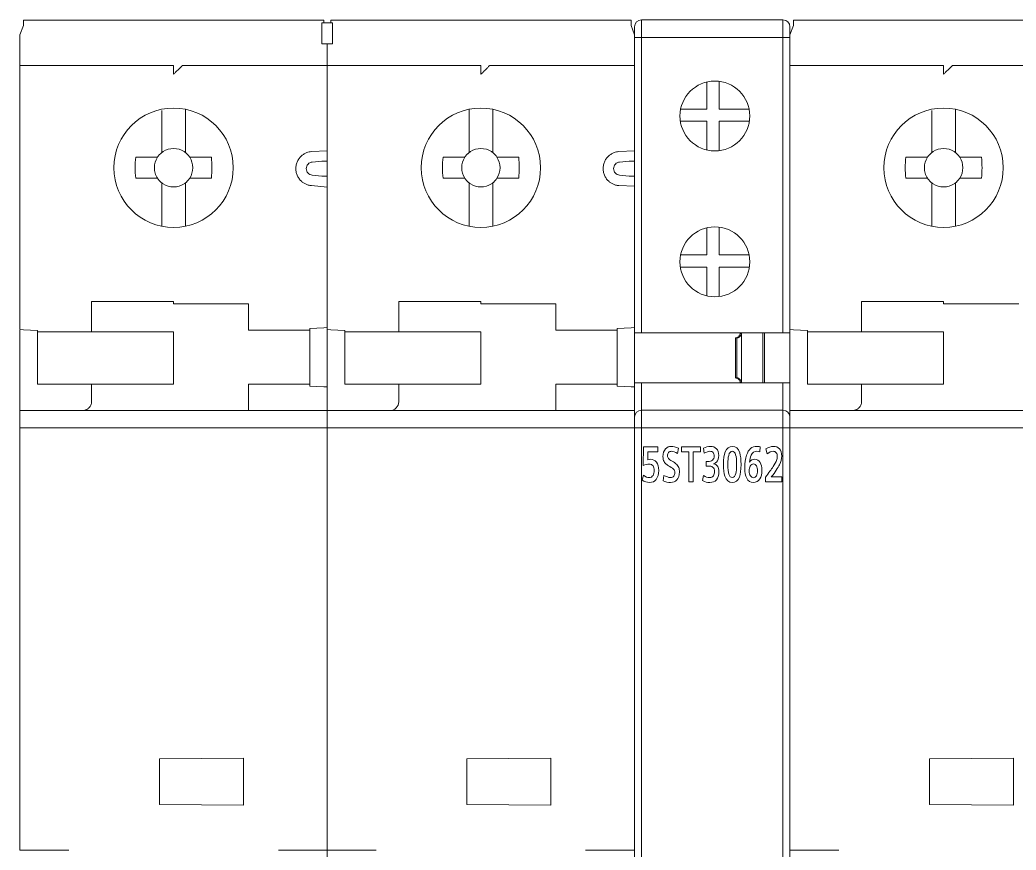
# Model space of a CAD drawing. Header units: millimetres. Extents: x 4137 to 6698, y 1400 to 3585.
# Drawn here: x 4723.8 to 4780.9, y 2593.2 to 2640.7 of the extents above; entities that cross this region are included whole.
import ezdxf

# ---------------------------------------------------------------- set-up
doc = ezdxf.new("R2010")
doc.units = ezdxf.units.MM
doc.layers.add('000-PI-Oprema', color=30, linetype='Continuous', lineweight=5)

msp = doc.modelspace()

# ---------------------------------------------------------------- linework, layer by layer
at = {"layer": '000-PI-Oprema', "color": 0, "lineweight": 0}
for p, q in [((4724.009, 2640.378), (4723.809, 2639.828)), ((4724.009, 2640.678), (4728.809, 2640.678)), ((4728.809, 2640.678), (4736.429, 2640.678)), ((4736.429, 2640.678), (4741.209, 2640.678)), ((4741.109, 2640.528), (4741.209, 2640.528)), ((4741.209, 2640.528), (4741.609, 2640.528)), ((4741.609, 2640.678), (4746.409, 2640.678)), ((4741.609, 2640.528), (4741.709, 2640.528)), ((4746.409, 2640.678), (4754.029, 2640.678)), ((4754.029, 2640.678), (4758.809, 2640.678)), ((4759.009, 2639.828), (4758.809, 2640.378)), ((4768.109, 2640.378), (4767.909, 2639.828)), ((4768.109, 2640.678), (4772.909, 2640.678)), ((4772.909, 2640.678), (4780.529, 2640.678)), ((4780.529, 2640.678), (4785.309, 2640.678)), ((4723.809, 2639.828), (4723.809, 2637.228)), ((4759.009, 2639.828), (4759.009, 2637.228)), ((4767.909, 2639.828), (4767.909, 2637.228)), ((4741.109, 2639.328), (4741.109, 2639.628)), ((4741.709, 2639.328), (4741.109, 2639.328)), ((4741.409, 2639.328), (4741.409, 2633.508)), ((4741.709, 2639.328), (4741.709, 2639.628)), ((4732.609, 2638.078), (4723.809, 2638.078)), ((4733.109, 2638.078), (4741.209, 2638.078)), ((4741.209, 2638.078), (4750.209, 2638.078)), ((4750.709, 2638.078), (4759.009, 2638.078)), ((4776.709, 2638.078), (4767.909, 2638.078)), ((4777.209, 2638.078), (4785.309, 2638.078)), ((4723.809, 2637.228), (4723.809, 2622.957)), ((4759.009, 2637.228), (4759.009, 2633.508)), ((4767.909, 2637.228), (4767.909, 2622.957)), ((4731.934, 2635.504), (4731.934, 2633.384)), ((4733.284, 2635.504), (4733.284, 2635.579)), ((4733.284, 2633.384), (4733.284, 2635.504)), ((4749.534, 2635.579), (4749.534, 2635.504)), ((4749.534, 2635.504), (4749.534, 2633.384)), ((4750.884, 2635.504), (4750.884, 2635.579)), ((4750.884, 2633.384), (4750.884, 2635.504)), ((4776.034, 2635.504), (4776.034, 2633.384)), ((4777.384, 2635.504), (4777.384, 2635.579)), ((4777.384, 2633.384), (4777.384, 2635.504)), ((4741.409, 2630.848), (4741.409, 2633.508)), ((4723.809, 2632.878), (4723.804, 2632.864)), ((4731.934, 2633.097), (4731.934, 2633.384)), ((4733.284, 2633.097), (4733.284, 2633.384)), ((4741.409, 2633.191), (4740.503, 2633.153)), ((4749.534, 2633.097), (4749.534, 2633.384)), ((4750.884, 2633.097), (4750.884, 2633.384)), ((4759.009, 2633.191), (4758.103, 2633.153)), ((4767.909, 2632.878), (4767.904, 2632.864)), ((4776.034, 2633.097), (4776.034, 2633.384)), ((4777.384, 2633.097), (4777.384, 2633.384)), ((4730.446, 2632.828), (4731.303, 2632.828)), ((4733.915, 2632.828), (4734.773, 2632.828)), ((4741.109, 2632.604), (4740.555, 2632.555)), ((4748.046, 2632.828), (4748.903, 2632.828)), ((4751.515, 2632.828), (4752.373, 2632.828)), ((4758.709, 2632.604), (4758.155, 2632.555)), ((4759.009, 2632.604), (4759.009, 2631.752)), ((4774.546, 2632.828), (4775.403, 2632.828)), ((4778.015, 2632.828), (4778.873, 2632.828)), ((4741.109, 2631.752), (4740.555, 2631.801)), ((4758.709, 2631.752), (4758.155, 2631.801)), ((4730.446, 2631.628), (4731.303, 2631.628)), ((4731.934, 2631.072), (4731.934, 2631.36)), ((4733.284, 2631.072), (4733.284, 2631.36)), ((4734.773, 2631.628), (4733.915, 2631.628)), ((4740.503, 2631.203), (4741.409, 2631.124)), ((4748.046, 2631.628), (4748.903, 2631.628)), ((4749.534, 2631.072), (4749.534, 2631.36)), ((4750.884, 2631.072), (4750.884, 2631.36)), ((4752.373, 2631.628), (4751.515, 2631.628)), ((4758.103, 2631.203), (4759.009, 2631.165)), ((4774.546, 2631.628), (4775.403, 2631.628)), ((4776.034, 2631.072), (4776.034, 2631.36)), ((4777.384, 2631.072), (4777.384, 2631.36)), ((4778.873, 2631.628), (4778.015, 2631.628)), ((4731.934, 2631.072), (4731.934, 2628.952)), ((4733.284, 2628.952), (4733.284, 2631.072)), ((4741.409, 2630.848), (4741.409, 2623.081)), ((4749.534, 2631.072), (4749.534, 2628.952)), ((4750.884, 2628.952), (4750.884, 2631.072)), ((4759.009, 2630.848), (4759.009, 2623.081)), ((4776.034, 2631.072), (4776.034, 2628.952)), ((4777.384, 2628.952), (4777.384, 2631.072)), ((4731.934, 2628.952), (4731.934, 2628.877)), ((4733.284, 2628.877), (4733.284, 2628.952)), ((4749.534, 2628.952), (4749.534, 2628.877)), ((4750.884, 2628.877), (4750.884, 2628.952)), ((4776.034, 2628.952), (4776.034, 2628.877)), ((4777.384, 2628.877), (4777.384, 2628.952)), ((4723.809, 2626.928), (4723.804, 2626.933)), ((4759.014, 2626.728), (4759.009, 2626.728)), ((4767.909, 2626.928), (4767.904, 2626.933)), ((4727.909, 2624.578), (4732.609, 2624.578)), ((4727.909, 2622.828), (4727.909, 2624.578)), ((4732.609, 2624.578), (4732.609, 2624.428)), ((4732.609, 2624.428), (4736.909, 2624.428)), ((4736.909, 2624.428), (4736.909, 2622.928)), ((4750.209, 2624.578), (4745.509, 2624.578)), ((4745.509, 2622.828), (4745.509, 2624.578)), ((4750.209, 2624.428), (4750.209, 2624.578)), ((4754.509, 2624.428), (4750.209, 2624.428)), ((4754.509, 2622.928), (4754.509, 2624.428)), ((4772.009, 2624.578), (4776.709, 2624.578)), ((4772.009, 2622.828), (4772.009, 2624.578)), ((4776.709, 2624.578), (4776.709, 2624.428)), ((4776.709, 2624.428), (4781.009, 2624.428)), ((4724.009, 2622.946), (4723.809, 2622.957)), ((4723.809, 2618.752), (4723.809, 2622.928)), ((4724.009, 2622.946), (4724.809, 2622.904)), ((4724.809, 2622.904), (4724.809, 2622.828)), ((4724.809, 2622.828), (4727.909, 2622.828)), ((4724.809, 2622.828), (4724.809, 2619.828)), ((4727.909, 2622.828), (4728.309, 2622.828)), ((4728.309, 2622.828), (4732.609, 2622.828)), ((4732.609, 2622.828), (4732.609, 2619.828)), ((4737.309, 2622.928), (4736.909, 2622.928)), ((4737.309, 2622.928), (4740.409, 2622.928)), ((4740.409, 2623.028), (4741.209, 2623.07)), ((4740.409, 2622.928), (4740.409, 2623.028)), ((4740.409, 2619.828), (4740.409, 2622.928)), ((4741.209, 2623.07), (4741.409, 2623.081)), ((4741.409, 2623.081), (4741.409, 2622.957)), ((4741.409, 2622.957), (4741.609, 2622.946)), ((4741.409, 2622.928), (4741.409, 2622.957)), ((4741.409, 2622.928), (4741.409, 2619.676)), ((4741.609, 2622.946), (4742.409, 2622.904)), ((4742.409, 2622.904), (4742.409, 2622.828)), ((4742.409, 2622.828), (4745.509, 2622.828)), ((4742.409, 2622.828), (4742.409, 2619.828)), ((4745.509, 2622.828), (4745.909, 2622.828)), ((4745.909, 2622.828), (4750.209, 2622.828)), ((4750.209, 2622.828), (4750.209, 2619.828)), ((4754.909, 2622.928), (4754.509, 2622.928)), ((4758.009, 2622.928), (4754.909, 2622.928)), ((4758.809, 2623.07), (4758.009, 2623.028)), ((4758.009, 2622.928), (4758.009, 2623.028)), ((4758.009, 2619.828), (4758.009, 2622.928)), ((4759.009, 2623.081), (4758.809, 2623.07)), ((4759.009, 2623.081), (4759.009, 2619.676)), ((4768.109, 2622.946), (4767.909, 2622.957)), ((4767.909, 2618.752), (4767.909, 2622.928)), ((4768.109, 2622.946), (4768.909, 2622.904)), ((4768.909, 2622.904), (4768.909, 2622.828)), ((4768.909, 2622.828), (4772.009, 2622.828)), ((4768.909, 2622.828), (4768.909, 2619.828)), ((4772.009, 2622.828), (4772.409, 2622.828)), ((4772.409, 2622.828), (4776.709, 2622.828)), ((4776.709, 2622.828), (4776.709, 2619.828)), ((4759.009, 2622.128), (4759.014, 2622.128)), ((4723.804, 2621.923), (4723.809, 2621.928)), ((4767.904, 2621.923), (4767.909, 2621.928)), ((4724.809, 2619.828), (4727.909, 2619.828)), ((4728.309, 2619.828), (4727.909, 2619.828)), ((4727.909, 2619.828), (4727.909, 2618.828)), ((4732.609, 2619.828), (4728.309, 2619.828)), ((4736.909, 2619.828), (4737.309, 2619.828)), ((4736.909, 2618.328), (4736.909, 2619.828)), ((4740.409, 2619.828), (4737.309, 2619.828)), ((4740.409, 2619.728), (4740.409, 2619.828)), ((4745.509, 2619.828), (4742.409, 2619.828)), ((4745.509, 2619.828), (4745.909, 2619.828)), ((4745.509, 2619.828), (4745.509, 2618.828)), ((4750.209, 2619.828), (4745.909, 2619.828)), ((4754.509, 2619.828), (4754.909, 2619.828)), ((4754.509, 2619.828), (4754.509, 2618.328)), ((4758.009, 2619.828), (4754.909, 2619.828)), ((4758.009, 2619.728), (4758.009, 2619.828)), ((4768.909, 2619.828), (4772.009, 2619.828)), ((4772.409, 2619.828), (4772.009, 2619.828)), ((4772.009, 2619.828), (4772.009, 2618.828)), ((4776.709, 2619.828), (4772.409, 2619.828)), ((4740.409, 2619.728), (4741.209, 2619.686)), ((4741.209, 2619.686), (4741.409, 2619.676)), ((4741.409, 2618.752), (4741.409, 2619.676)), ((4758.809, 2619.686), (4758.009, 2619.728)), ((4758.809, 2619.686), (4759.009, 2619.676)), ((4759.009, 2619.676), (4759.009, 2617.478)), ((4723.809, 2617.478), (4723.809, 2618.752)), ((4741.409, 2618.752), (4741.409, 2617.478)), ((4767.909, 2617.478), (4767.909, 2618.752)), ((4723.809, 2618.328), (4741.409, 2618.328)), ((4759.009, 2618.328), (4741.409, 2618.328)), ((4767.909, 2618.328), (4785.509, 2618.328)), ((4723.809, 2593.161), (4723.809, 2617.478)), ((4741.409, 2617.478), (4741.409, 2617.328)), ((4759.009, 2617.478), (4759.009, 2593.311)), ((4767.909, 2593.161), (4767.909, 2617.478)), ((4741.209, 2617.328), (4723.809, 2617.328)), ((4741.409, 2617.328), (4741.209, 2617.328)), ((4758.809, 2617.328), (4741.409, 2617.333)), ((4741.409, 2617.328), (4741.409, 2593.161)), ((4758.809, 2617.328), (4759.009, 2617.328)), ((4785.309, 2617.328), (4767.909, 2617.328)), ((4723.804, 2612.423), (4723.809, 2612.428)), ((4759.009, 2612.628), (4759.014, 2612.628)), ((4767.904, 2612.423), (4767.909, 2612.428)), ((4723.809, 2610.878), (4723.804, 2610.878)), ((4767.909, 2610.878), (4767.904, 2610.878)), ((4723.809, 2610.278), (4723.804, 2610.283)), ((4759.014, 2610.283), (4759.009, 2610.278)), ((4767.909, 2610.278), (4767.904, 2610.283)), ((4723.809, 2603.176), (4723.808, 2603.181)), ((4759.009, 2602.878), (4759.014, 2602.873)), ((4767.909, 2603.176), (4767.908, 2603.181)), ((4723.804, 2601.542), (4723.809, 2601.528)), ((4759.009, 2601.628), (4759.014, 2601.642)), ((4767.904, 2601.542), (4767.909, 2601.528)), ((4731.809, 2598.378), (4736.609, 2598.42)), ((4731.809, 2595.778), (4731.809, 2598.378)), ((4736.609, 2598.42), (4736.609, 2595.736)), ((4749.409, 2598.378), (4754.209, 2598.42)), ((4749.409, 2595.778), (4749.409, 2598.378)), ((4754.209, 2598.42), (4754.209, 2595.736)), ((4775.909, 2598.378), (4780.709, 2598.42)), ((4775.909, 2595.778), (4775.909, 2598.378)), ((4780.709, 2598.42), (4780.709, 2595.736)), ((4736.609, 2595.736), (4731.809, 2595.778)), ((4754.209, 2595.736), (4749.409, 2595.778)), ((4780.709, 2595.736), (4775.909, 2595.778)), ((4724.009, 2593.161), (4723.809, 2593.161)), ((4724.009, 2593.161), (4726.609, 2593.161)), ((4738.609, 2593.161), (4741.209, 2593.161)), ((4741.409, 2593.161), (4741.209, 2593.161)), ((4741.409, 2593.161), (4741.409, 2591.919)), ((4741.609, 2593.161), (4741.409, 2593.161)), ((4741.609, 2593.161), (4744.209, 2593.161)), ((4756.209, 2593.161), (4758.809, 2593.161)), ((4758.809, 2593.161), (4759.009, 2593.161)), ((4768.109, 2593.161), (4767.909, 2593.161)), ((4768.109, 2593.161), (4770.709, 2593.161))]:
    msp.add_line(p, q, dxfattribs=at)
at = {"layer": '000-PI-Oprema', "color": 0, "linetype": 'ByBlock', "lineweight": 0}
for p, q in [((4759.009, 2639.691), (4759.009, 2640.291)), ((4759.409, 2640.691), (4767.509, 2640.691)), ((4759.409, 2639.691), (4759.409, 2640.691)), ((4767.509, 2639.691), (4767.509, 2640.691)), ((4767.909, 2640.291), (4767.909, 2639.691)), ((4759.009, 2622.766), (4759.009, 2639.691)), ((4759.409, 2639.691), (4759.009, 2639.691)), ((4759.409, 2622.766), (4759.409, 2639.691)), ((4759.409, 2639.691), (4767.509, 2639.691)), ((4767.509, 2622.766), (4767.509, 2639.691)), ((4767.909, 2639.691), (4767.509, 2639.691)), ((4767.909, 2639.691), (4767.909, 2622.766)), ((4763.158, 2637.139), (4763.158, 2635.591)), ((4763.858, 2637.175), (4763.858, 2635.591)), ((4761.65, 2635.591), (4763.158, 2635.591)), ((4763.858, 2635.591), (4765.569, 2635.591)), ((4761.632, 2634.891), (4763.158, 2634.891)), ((4763.158, 2634.891), (4763.158, 2633.242)), ((4763.858, 2633.206), (4763.858, 2634.891)), ((4765.587, 2634.891), (4763.858, 2634.891)), ((4763.158, 2628.789), (4763.158, 2627.241)), ((4763.858, 2628.825), (4763.858, 2627.241)), ((4761.65, 2627.241), (4763.158, 2627.241)), ((4763.858, 2627.241), (4765.569, 2627.241)), ((4763.158, 2626.541), (4761.632, 2626.541)), ((4763.158, 2626.541), (4763.158, 2624.892)), ((4765.587, 2626.541), (4763.858, 2626.541)), ((4763.858, 2624.856), (4763.858, 2626.541)), ((4759.409, 2622.766), (4759.009, 2622.766)), ((4759.009, 2622.491), (4759.009, 2622.766)), ((4767.509, 2622.766), (4759.409, 2622.766)), ((4765.133, 2622.766), (4765.133, 2619.916)), ((4766.354, 2619.916), (4766.354, 2622.766)), ((4766.459, 2622.766), (4766.459, 2619.916)), ((4767.909, 2622.766), (4767.509, 2622.766)), ((4767.909, 2622.766), (4767.909, 2619.916)), ((4759.009, 2619.916), (4759.009, 2622.491)), ((4764.799, 2620.191), (4764.799, 2622.491)), ((4764.799, 2622.491), (4764.871, 2622.491)), ((4764.871, 2620.191), (4764.871, 2622.491)), ((4764.885, 2622.491), (4764.871, 2622.491)), ((4759.009, 2617.941), (4759.009, 2619.916)), ((4759.009, 2619.916), (4759.409, 2619.916)), ((4767.509, 2619.916), (4759.409, 2619.916)), ((4759.409, 2619.916), (4759.409, 2618.341)), ((4764.871, 2620.191), (4764.799, 2620.191)), ((4764.885, 2620.191), (4764.871, 2620.191)), ((4767.509, 2619.916), (4767.909, 2619.916)), ((4767.509, 2618.341), (4767.509, 2619.916)), ((4767.909, 2619.916), (4767.909, 2617.941)), ((4767.509, 2618.341), (4759.409, 2618.341)), ((4759.409, 2617.341), (4759.409, 2618.341)), ((4767.509, 2617.341), (4767.509, 2618.341)), ((4759.009, 2617.341), (4759.009, 2617.941)), ((4767.909, 2617.941), (4767.909, 2617.341)), ((4759.009, 2590.73), (4759.009, 2617.341)), ((4759.409, 2617.341), (4759.009, 2617.341)), ((4759.409, 2590.985), (4759.409, 2617.341)), ((4767.509, 2617.341), (4759.409, 2617.341)), ((4767.909, 2617.341), (4767.509, 2617.341)), ((4767.509, 2590.985), (4767.509, 2617.341)), ((4767.909, 2617.341), (4767.909, 2590.73)), ((4767.909, 2617.341), (4767.909, 2590.73)), ((4759.508, 2615.183), (4759.531, 2616.241)), ((4759.531, 2616.241), (4760.343, 2616.241)), ((4759.773, 2615.959), (4759.762, 2615.512)), ((4760.343, 2615.959), (4759.773, 2615.959)), ((4760.343, 2616.241), (4760.343, 2615.959)), ((4761.519, 2616.173), (4761.469, 2615.876)), ((4761.698, 2615.959), (4761.698, 2616.241)), ((4761.698, 2616.241), (4762.791, 2616.241)), ((4762.116, 2615.959), (4761.698, 2615.959)), ((4762.116, 2614.241), (4762.116, 2615.959)), ((4762.791, 2615.959), (4762.367, 2615.959)), ((4762.367, 2615.959), (4762.367, 2614.241)), ((4762.791, 2616.241), (4762.791, 2615.959)), ((4763.001, 2615.884), (4762.952, 2616.166)), ((4766.202, 2616.251), (4766.182, 2615.957)), ((4766.596, 2615.843), (4766.535, 2616.134)), ((4763.103, 2615.146), (4763.103, 2615.418)), ((4759.45, 2614.331), (4759.519, 2614.619)), ((4760.641, 2614.311), (4760.677, 2614.616)), ((4762.367, 2614.241), (4762.116, 2614.241)), ((4762.909, 2614.313), (4762.961, 2614.599)), ((4766.51, 2614.241), (4766.51, 2614.519)), ((4767.45, 2614.241), (4766.51, 2614.241)), ((4766.842, 2614.523), (4767.45, 2614.523)), ((4767.45, 2614.523), (4767.45, 2614.241))]:
    msp.add_line(p, q, dxfattribs=at)
for centre in [(4763.609, 2635.191), (4763.609, 2626.841)]:
    msp.add_circle(centre, 2, dxfattribs=at)
at = {"layer": '000-PI-Oprema', "color": 0, "lineweight": 0}
for centre in [(4732.609, 2632.228), (4750.209, 2632.228), (4776.709, 2632.228)]:
    msp.add_circle(centre, 3.418, dxfattribs=at)
at = {"layer": '000-PI-Oprema', "color": 0, "linetype": 'ByBlock', "lineweight": 0}
for centre, start, end in [((4759.409, 2640.291), 90, 180), ((4767.509, 2640.291), 0, 90), ((4759.409, 2617.941), 90, 180), ((4767.509, 2617.941), 0, 90)]:
    msp.add_arc(centre, 0.4, start, end, dxfattribs=at)
at = {"layer": '000-PI-Oprema', "color": 0, "lineweight": 0}
for centre, radius, start, end in [((4732.609, 2632.228), 1.1, 136.9319, 146.9443), ((4732.609, 2632.228), 1.1, 135, 136.9319), ((4732.609, 2632.228), 1.1, 123.0557, 133.0681), ((4732.609, 2632.228), 1.1, 46.9319, 56.9443), ((4732.609, 2632.228), 1.1, 45, 46.9319), ((4732.609, 2632.228), 1.1, 43.0681, 45), ((4732.609, 2632.228), 1.1, 33.0557, 43.0681), ((4750.209, 2632.228), 1.1, 136.9319, 146.9443), ((4750.209, 2632.228), 1.1, 135, 136.9319), ((4750.209, 2632.228), 1.1, 123.0557, 133.0681), ((4750.209, 2632.228), 1.1, 46.9319, 56.9443), ((4750.209, 2632.228), 1.1, 45, 46.9319), ((4750.209, 2632.228), 1.1, 43.0681, 45), ((4750.209, 2632.228), 1.1, 33.0557, 43.0681), ((4776.709, 2632.228), 1.1, 136.9319, 146.9443), ((4776.709, 2632.228), 1.1, 135, 136.9319), ((4776.709, 2632.228), 1.1, 123.0557, 133.0681), ((4776.709, 2632.228), 1.1, 46.9319, 56.9443), ((4776.709, 2632.228), 1.1, 45, 46.9319), ((4776.709, 2632.228), 1.1, 43.0681, 45), ((4776.709, 2632.228), 1.1, 33.0557, 43.0681), ((4732.609, 2632.228), 1.1, 213.0557, 223.0681), ((4732.609, 2632.228), 1.1, 226.9319, 236.9443), ((4732.609, 2632.228), 1.1, 303.0557, 313.0681), ((4732.609, 2632.228), 1.1, 313.0681, 315), ((4732.609, 2632.228), 1.1, 315, 316.9319), ((4732.609, 2632.228), 1.1, 316.9319, 326.9443), ((4750.209, 2632.228), 1.1, 213.0557, 223.0681), ((4750.209, 2632.228), 1.1, 226.9319, 236.9443), ((4750.209, 2632.228), 1.1, 303.0557, 313.0681), ((4750.209, 2632.228), 1.1, 313.0681, 315), ((4750.209, 2632.228), 1.1, 315, 316.9319), ((4750.209, 2632.228), 1.1, 316.9319, 326.9443), ((4776.709, 2632.228), 1.1, 213.0557, 223.0681), ((4776.709, 2632.228), 1.1, 226.9319, 236.9443), ((4776.709, 2632.228), 1.1, 303.0557, 313.0681), ((4776.709, 2632.228), 1.1, 313.0681, 315), ((4776.709, 2632.228), 1.1, 315, 316.9319), ((4776.709, 2632.228), 1.1, 316.9319, 326.9443), ((4745.009, 2618.828), 0.5, 270, 0)]:
    msp.add_arc(centre, radius, start, end, dxfattribs=at)
for points, knots in [([(4724.009, 2640.378), (4724.009, 2640.403), (4724.009, 2640.459), (4724.009, 2640.534), (4724.009, 2640.599), (4724.009, 2640.644), (4724.009, 2640.673), (4724.009, 2640.676), (4724.009, 2640.678)], [0.2613825, 0.2613825, 0.2613825, 0.2613825, 0.3685854, 0.5000663, 0.6285535, 0.7600358, 0.8779631, 1, 1, 1, 1]), ([(4741.109, 2640.528), (4741.109, 2640.509), (4741.109, 2640.454), (4741.109, 2640.34), (4741.109, 2640.181), (4741.109, 2640.004), (4741.109, 2639.817), (4741.109, 2639.691), (4741.109, 2639.628)], [0.287427, 0.287427, 0.287427, 0.287427, 0.3699948, 0.5001298, 0.629921, 0.7600558, 0.879771, 1, 1, 1, 1]), ([(4741.209, 2640.528), (4741.209, 2640.529), (4741.209, 2640.585), (4741.209, 2640.653), (4741.209, 2640.67), (4741.209, 2640.678)], [0, 0, 0, 0, 0.010834, 0.505413, 1, 1, 1, 1]), ([(4741.609, 2640.678), (4741.609, 2640.67), (4741.609, 2640.653), (4741.609, 2640.585), (4741.609, 2640.529), (4741.609, 2640.528)], [0, 0, 0, 0, 0.494587, 0.989166, 1, 1, 1, 1]), ([(4741.709, 2640.528), (4741.709, 2640.48), (4741.709, 2640.415), (4741.709, 2640.15), (4741.709, 2639.89), (4741.709, 2639.628)], [0.2858647, 0.2858647, 0.2858647, 0.2858647, 0.5, 0.5, 1, 1, 1, 1]), ([(4758.809, 2640.378), (4758.809, 2640.435), (4758.809, 2640.488), (4758.809, 2640.624), (4758.809, 2640.678), (4758.809, 2640.678)], [0.262243, 0.262243, 0.262243, 0.262243, 0.5, 0.5, 1, 1, 1, 1]), ([(4768.109, 2640.378), (4768.109, 2640.403), (4768.109, 2640.459), (4768.109, 2640.534), (4768.109, 2640.599), (4768.109, 2640.644), (4768.109, 2640.673), (4768.109, 2640.676), (4768.109, 2640.678)], [0.2613825, 0.2613825, 0.2613825, 0.2613825, 0.3685854, 0.5000663, 0.6285535, 0.7600358, 0.8779631, 1, 1, 1, 1]), ([(4732.609, 2638.078), (4732.609, 2638.077), (4732.609, 2638.076), (4732.609, 2638.063), (4732.609, 2638.04), (4732.609, 2637.999), (4732.609, 2637.935), (4732.609, 2637.855), (4732.609, 2637.767), (4732.609, 2637.673), (4732.609, 2637.61), (4732.609, 2637.578)], [0, 0, 0, 0, 0.080758, 0.160392, 0.240099, 0.368585, 0.500066, 0.628554, 0.760036, 0.877963, 1, 1, 1, 1]), ([(4733.109, 2638.078), (4733.109, 2638.078), (4733.108, 2638.076), (4733.098, 2638.067), (4733.083, 2638.052), (4733.062, 2638.031), (4733.035, 2638.004), (4733.002, 2637.971), (4732.955, 2637.923), (4732.888, 2637.857), (4732.807, 2637.775), (4732.712, 2637.681), (4732.647, 2637.616), (4732.609, 2637.578)], [0, 0, 0, 0, 0.056117, 0.113833, 0.173777, 0.236509, 0.302522, 0.372235, 0.446007, 0.56933, 0.712859, 0.83153, 1, 1, 1, 1]), ([(4750.209, 2637.578), (4750.209, 2637.709), (4750.209, 2637.839), (4750.209, 2638.024), (4750.209, 2638.078), (4750.209, 2638.078)], [0, 0, 0, 0, 0.5, 0.5, 1, 1, 1, 1]), ([(4750.209, 2637.578), (4750.231, 2637.6), (4750.275, 2637.643), (4750.339, 2637.707), (4750.41, 2637.779), (4750.487, 2637.856), (4750.563, 2637.932), (4750.626, 2637.995), (4750.673, 2638.042), (4750.704, 2638.072), (4750.707, 2638.076), (4750.709, 2638.078)], [0, 0, 0, 0, 0.097283, 0.192791, 0.287384, 0.42418, 0.554334, 0.675821, 0.789691, 0.896334, 1, 1, 1, 1]), ([(4776.709, 2638.078), (4776.709, 2638.077), (4776.709, 2638.076), (4776.709, 2638.063), (4776.709, 2638.04), (4776.709, 2637.999), (4776.709, 2637.935), (4776.709, 2637.855), (4776.709, 2637.767), (4776.709, 2637.673), (4776.709, 2637.61), (4776.709, 2637.578)], [0, 0, 0, 0, 0.080758, 0.160392, 0.240099, 0.368585, 0.500066, 0.628554, 0.760036, 0.877963, 1, 1, 1, 1]), ([(4777.209, 2638.078), (4777.209, 2638.078), (4777.208, 2638.076), (4777.198, 2638.067), (4777.183, 2638.052), (4777.162, 2638.031), (4777.135, 2638.004), (4777.102, 2637.971), (4777.055, 2637.923), (4776.988, 2637.857), (4776.907, 2637.775), (4776.812, 2637.681), (4776.747, 2637.616), (4776.709, 2637.578)], [0, 0, 0, 0, 0.056117, 0.113833, 0.173777, 0.236509, 0.302522, 0.372235, 0.446007, 0.56933, 0.712859, 0.83153, 1, 1, 1, 1]), ([(4759.009, 2633.507), (4759.009, 2633.507), (4759.009, 2633.505), (4759.009, 2633.492), (4759.009, 2633.47), (4759.009, 2633.43), (4759.009, 2633.361), (4759.009, 2633.248), (4759.009, 2633.11), (4759.009, 2632.953), (4759.009, 2632.782), (4759.009, 2632.663), (4759.009, 2632.604)], [0, 0, 0, 0, 0.062572, 0.124512, 0.186422, 0.248903, 0.373491, 0.498598, 0.623567, 0.749199, 0.874318, 1, 1, 1, 1]), ([(4733.209, 2633.15), (4733.032, 2633.266), (4732.821, 2633.328), (4732.398, 2633.328), (4732.187, 2633.266), (4732.009, 2633.15)], [0, 0, 0, 0, 0.5, 0.5, 1, 1, 1, 1]), ([(4740.503, 2631.203), (4740.473, 2631.207), (4740.412, 2631.214), (4740.323, 2631.235), (4740.212, 2631.271), (4740.083, 2631.334), (4739.938, 2631.439), (4739.806, 2631.578), (4739.698, 2631.755), (4739.625, 2631.958), (4739.601, 2632.178), (4739.625, 2632.399), (4739.697, 2632.601), (4739.806, 2632.779), (4739.937, 2632.917), (4740.083, 2633.022), (4740.226, 2633.091), (4740.367, 2633.136), (4740.457, 2633.147), (4740.503, 2633.153)], [0, 0, 0, 0, 0.031513, 0.062833, 0.094232, 0.152293, 0.210532, 0.279327, 0.348301, 0.424071, 0.50002, 0.57579, 0.651739, 0.720534, 0.789508, 0.84757, 0.905809, 0.95275, 1, 1, 1, 1]), ([(4750.809, 2633.15), (4750.632, 2633.266), (4750.421, 2633.328), (4749.998, 2633.328), (4749.787, 2633.266), (4749.609, 2633.15)], [0, 0, 0, 0, 0.5, 0.5, 1, 1, 1, 1]), ([(4758.103, 2631.203), (4758.073, 2631.207), (4758.012, 2631.214), (4757.923, 2631.235), (4757.812, 2631.271), (4757.683, 2631.334), (4757.538, 2631.439), (4757.406, 2631.578), (4757.298, 2631.755), (4757.225, 2631.958), (4757.201, 2632.178), (4757.225, 2632.399), (4757.297, 2632.601), (4757.406, 2632.779), (4757.537, 2632.917), (4757.683, 2633.022), (4757.826, 2633.091), (4757.967, 2633.136), (4758.057, 2633.147), (4758.103, 2633.153)], [0, 0, 0, 0, 0.031513, 0.062833, 0.094232, 0.152293, 0.210532, 0.279327, 0.348301, 0.424071, 0.50002, 0.57579, 0.651739, 0.720534, 0.789508, 0.84757, 0.905809, 0.95275, 1, 1, 1, 1]), ([(4777.309, 2633.15), (4777.132, 2633.266), (4776.921, 2633.328), (4776.498, 2633.328), (4776.287, 2633.266), (4776.109, 2633.15)], [0, 0, 0, 0, 0.5, 0.5, 1, 1, 1, 1]), ([(4730.446, 2632.828), (4730.421, 2632.629), (4730.397, 2632.228), (4730.421, 2631.827), (4730.446, 2631.628), (4730.446, 2631.628)], [-0.000008, -0.000008, -0.000008, -0.000008, 0.499992, 0.999992, 1, 1, 1, 1]), ([(4733.915, 2632.828), (4733.848, 2632.828), (4733.724, 2632.828), (4733.592, 2632.828), (4733.531, 2632.828)], [0, 0, 0, 0, 0.54278, 1, 1, 1, 1]), ([(4740.555, 2631.801), (4740.462, 2631.809), (4740.372, 2631.853), (4740.246, 2631.991), (4740.209, 2632.085), (4740.209, 2632.272), (4740.246, 2632.365), (4740.372, 2632.503), (4740.462, 2632.547), (4740.555, 2632.555)], [0, 0, 0, 0, 0.25, 0.25, 0.5, 0.5, 0.75, 0.75, 1, 1, 1, 1]), ([(4741.409, 2632.604), (4741.409, 2632.604), (4741.377, 2632.604), (4741.266, 2632.604), (4741.188, 2632.604), (4741.109, 2632.604)], [0, 0, 0, 0, 0.5, 0.5, 1, 1, 1, 1]), ([(4748.046, 2632.828), (4748.021, 2632.629), (4747.997, 2632.228), (4748.021, 2631.827), (4748.046, 2631.628), (4748.046, 2631.628)], [0, 0, 0, 0, 0.5, 1, 1.000008, 1.000008, 1.000008, 1.000008]), ([(4751.515, 2632.828), (4751.448, 2632.828), (4751.324, 2632.828), (4751.192, 2632.828), (4751.131, 2632.828)], [0, 0, 0, 0, 0.54278, 1, 1, 1, 1]), ([(4758.155, 2631.801), (4758.062, 2631.809), (4757.972, 2631.853), (4757.846, 2631.991), (4757.809, 2632.085), (4757.809, 2632.272), (4757.846, 2632.365), (4757.972, 2632.503), (4758.062, 2632.547), (4758.155, 2632.555)], [0, 0, 0, 0, 0.25, 0.25, 0.5, 0.5, 0.75, 0.75, 1, 1, 1, 1]), ([(4759.009, 2632.604), (4759.009, 2632.604), (4758.977, 2632.604), (4758.866, 2632.604), (4758.788, 2632.604), (4758.709, 2632.604)], [0, 0, 0, 0, 0.5, 0.5, 1, 1, 1, 1]), ([(4774.546, 2632.828), (4774.521, 2632.629), (4774.497, 2632.228), (4774.521, 2631.827), (4774.546, 2631.628), (4774.546, 2631.628)], [-0.000008, -0.000008, -0.000008, -0.000008, 0.499992, 0.999992, 1, 1, 1, 1]), ([(4778.015, 2632.828), (4777.948, 2632.828), (4777.824, 2632.828), (4777.692, 2632.828), (4777.631, 2632.828)], [0, 0, 0, 0, 0.54278, 1, 1, 1, 1]), ([(4731.687, 2631.628), (4731.689, 2631.63), (4731.687, 2631.628), (4731.687, 2631.628), (4731.687, 2631.629), (4731.687, 2631.629), (4731.687, 2631.629), (4731.686, 2631.631), (4731.684, 2631.633), (4731.681, 2631.638), (4731.675, 2631.648), (4731.663, 2631.667), (4731.64, 2631.708), (4731.598, 2631.79), (4731.533, 2631.964), (4731.509, 2632.122), (4731.509, 2632.228)], [0, 0, 0, 0, 0.000244, 0.000244, 0.000488, 0.000977, 0.001953, 0.003906, 0.007813, 0.015625, 0.03125, 0.0625, 0.125, 0.25, 0.5, 1, 1, 1, 1]), ([(4741.409, 2631.752), (4741.409, 2631.752), (4741.38, 2631.752), (4741.263, 2631.752), (4741.18, 2631.752), (4741.109, 2631.752)], [0, 0, 0, 0, 0.5, 0.5, 1, 1, 1, 1]), ([(4749.287, 2631.628), (4749.288, 2631.628), (4749.172, 2631.805), (4749.109, 2632.017), (4749.109, 2632.228)], [0, 0, 0, 0, 0.0000079, 0.5000079, 0.5000079, 0.5000079, 0.5000079]), ([(4759.009, 2631.752), (4759.009, 2631.752), (4758.98, 2631.752), (4758.863, 2631.752), (4758.78, 2631.752), (4758.709, 2631.752)], [0, 0, 0, 0, 0.5, 0.5, 1, 1, 1, 1]), ([(4759.009, 2631.752), (4759.009, 2631.723), (4759.009, 2631.663), (4759.009, 2631.575), (4759.009, 2631.489), (4759.009, 2631.378), (4759.009, 2631.246), (4759.009, 2631.109), (4759.009, 2630.995), (4759.009, 2630.913), (4759.009, 2630.859), (4759.009, 2630.852), (4759.009, 2630.849)], [0, 0, 0, 0, 0.06314, 0.125631, 0.188079, 0.251095, 0.376332, 0.501694, 0.62641, 0.751388, 0.875439, 1, 1, 1, 1]), ([(4775.787, 2631.628), (4775.789, 2631.63), (4775.787, 2631.628), (4775.787, 2631.628), (4775.787, 2631.629), (4775.787, 2631.629), (4775.787, 2631.629), (4775.786, 2631.631), (4775.784, 2631.633), (4775.781, 2631.638), (4775.775, 2631.648), (4775.763, 2631.667), (4775.74, 2631.708), (4775.698, 2631.79), (4775.633, 2631.964), (4775.609, 2632.122), (4775.609, 2632.228)], [0, 0, 0, 0, 0.000244, 0.000244, 0.000488, 0.000977, 0.001953, 0.003906, 0.007813, 0.015625, 0.03125, 0.0625, 0.125, 0.25, 0.5, 1, 1, 1, 1]), ([(4731.303, 2631.628), (4731.371, 2631.628), (4731.495, 2631.628), (4731.627, 2631.628), (4731.687, 2631.628)], [0, 0, 0, 0, 0.54278, 1, 1, 1, 1]), ([(4732.009, 2631.306), (4732.187, 2631.191), (4732.398, 2631.128), (4732.821, 2631.128), (4733.032, 2631.191), (4733.209, 2631.306)], [0, 0, 0, 0, 0.5, 0.5, 1, 1, 1, 1]), ([(4733.915, 2631.628), (4733.848, 2631.628), (4733.724, 2631.628), (4733.592, 2631.628), (4733.531, 2631.628)], [0, 0, 0, 0, 0.540007, 1, 1, 1, 1]), ([(4748.903, 2631.628), (4748.971, 2631.628), (4749.095, 2631.628), (4749.227, 2631.628), (4749.287, 2631.628)], [0, 0, 0, 0, 0.54278, 1, 1, 1, 1]), ([(4749.609, 2631.306), (4749.787, 2631.191), (4749.998, 2631.128), (4750.421, 2631.128), (4750.632, 2631.191), (4750.809, 2631.306)], [0, 0, 0, 0, 0.5, 0.5, 1, 1, 1, 1]), ([(4751.515, 2631.628), (4751.448, 2631.628), (4751.324, 2631.628), (4751.192, 2631.628), (4751.131, 2631.628)], [0, 0, 0, 0, 0.540007, 1, 1, 1, 1]), ([(4775.403, 2631.628), (4775.471, 2631.628), (4775.595, 2631.628), (4775.727, 2631.628), (4775.787, 2631.628)], [0, 0, 0, 0, 0.54278, 1, 1, 1, 1]), ([(4776.109, 2631.306), (4776.287, 2631.191), (4776.498, 2631.128), (4776.921, 2631.128), (4777.132, 2631.191), (4777.309, 2631.306)], [0, 0, 0, 0, 0.5, 0.5, 1, 1, 1, 1]), ([(4778.015, 2631.628), (4777.948, 2631.628), (4777.824, 2631.628), (4777.692, 2631.628), (4777.631, 2631.628)], [0, 0, 0, 0, 0.540007, 1, 1, 1, 1]), ([(4727.409, 2618.328), (4727.43, 2618.329), (4727.468, 2618.33), (4727.52, 2618.34), (4727.563, 2618.352), (4727.621, 2618.373), (4727.688, 2618.409), (4727.765, 2618.472), (4727.827, 2618.548), (4727.874, 2618.637), (4727.904, 2618.731), (4727.908, 2618.797), (4727.909, 2618.828)], [0, 0, 0, 0, 0.090538, 0.168629, 0.234274, 0.28748, 0.430983, 0.554467, 0.680811, 0.79553, 0.900937, 1, 1, 1, 1]), ([(4771.509, 2618.328), (4771.53, 2618.329), (4771.568, 2618.33), (4771.62, 2618.34), (4771.663, 2618.352), (4771.721, 2618.373), (4771.788, 2618.409), (4771.865, 2618.472), (4771.927, 2618.548), (4771.974, 2618.637), (4772.004, 2618.731), (4772.008, 2618.797), (4772.009, 2618.828)], [0, 0, 0, 0, 0.090538, 0.168629, 0.234274, 0.28748, 0.430983, 0.554467, 0.680811, 0.79553, 0.900937, 1, 1, 1, 1]), ([(4759.009, 2617.478), (4759.009, 2617.477), (4759.009, 2617.475), (4759.009, 2617.46), (4759.009, 2617.432), (4759.009, 2617.388), (4759.009, 2617.348), (4759.009, 2617.328)], [0, 0, 0, 0, 0.169382, 0.332374, 0.500748, 0.7482, 1, 1, 1, 1]), ([(4741.409, 2617.428), (4741.409, 2617.424), (4741.409, 2617.418), (4741.409, 2617.35), (4741.409, 2617.333)], [0, 0, 0, 0, 0.751055, 1, 1, 1, 1])]:
    msp.add_open_spline(points, degree=3, knots=knots, dxfattribs=at)
for points in [[(4731.832, 2633.006), (4731.84, 2633.015), (4731.849, 2633.023), (4731.858, 2633.032)], [(4749.432, 2633.006), (4749.44, 2633.015), (4749.449, 2633.023), (4749.458, 2633.032)], [(4775.932, 2633.006), (4775.94, 2633.015), (4775.949, 2633.023), (4775.958, 2633.032)], [(4731.687, 2632.828), (4731.553, 2632.828), (4731.427, 2632.828), (4731.303, 2632.828)], [(4731.509, 2632.228), (4731.509, 2632.44), (4731.572, 2632.651), (4731.687, 2632.828)], [(4733.709, 2632.228), (4733.709, 2632.44), (4733.647, 2632.651), (4733.531, 2632.828)], [(4734.773, 2631.628), (4734.821, 2632.026), (4734.821, 2632.43), (4734.773, 2632.828)], [(4749.287, 2632.828), (4749.153, 2632.828), (4749.027, 2632.828), (4748.903, 2632.828)], [(4749.109, 2632.228), (4749.109, 2632.44), (4749.172, 2632.651), (4749.287, 2632.828)], [(4751.309, 2632.228), (4751.309, 2632.44), (4751.247, 2632.651), (4751.131, 2632.828)], [(4752.373, 2631.628), (4752.421, 2632.026), (4752.421, 2632.43), (4752.373, 2632.828)], [(4775.787, 2632.828), (4775.653, 2632.828), (4775.527, 2632.828), (4775.403, 2632.828)], [(4775.609, 2632.228), (4775.609, 2632.44), (4775.672, 2632.651), (4775.787, 2632.828)], [(4777.809, 2632.228), (4777.809, 2632.44), (4777.747, 2632.651), (4777.631, 2632.828)], [(4778.873, 2631.628), (4778.921, 2632.026), (4778.921, 2632.43), (4778.873, 2632.828)], [(4733.531, 2631.628), (4733.647, 2631.805), (4733.709, 2632.017), (4733.709, 2632.228)], [(4751.131, 2631.628), (4751.247, 2631.805), (4751.309, 2632.017), (4751.309, 2632.228)], [(4777.631, 2631.628), (4777.747, 2631.805), (4777.809, 2632.017), (4777.809, 2632.228)], [(4731.832, 2631.45), (4731.823, 2631.459), (4731.814, 2631.468), (4731.806, 2631.477)], [(4731.858, 2631.425), (4731.849, 2631.433), (4731.84, 2631.442), (4731.832, 2631.45)], [(4749.432, 2631.45), (4749.423, 2631.459), (4749.414, 2631.468), (4749.406, 2631.477)], [(4749.458, 2631.425), (4749.449, 2631.433), (4749.44, 2631.442), (4749.432, 2631.45)], [(4775.932, 2631.45), (4775.923, 2631.459), (4775.914, 2631.468), (4775.906, 2631.477)], [(4775.958, 2631.425), (4775.949, 2631.433), (4775.94, 2631.442), (4775.932, 2631.45)]]:
    msp.add_open_spline(points, degree=3, dxfattribs=at)
at = {"layer": '000-PI-Oprema', "color": 0, "linetype": 'ByBlock', "lineweight": 0}
for points, knots in [([(4764.805, 2622.491), (4764.825, 2622.491), (4764.866, 2622.497), (4764.927, 2622.527), (4764.983, 2622.574), (4765.028, 2622.636), (4765.054, 2622.702), (4765.062, 2622.747), (4765.063, 2622.766)], [0, 0, 0, 0, 0.175589, 0.351177, 0.526766, 0.702354, 0.877943, 1, 1, 1, 1]), ([(4765.132, 2622.766), (4765.131, 2622.754), (4765.129, 2622.742), (4765.125, 2622.72), (4765.122, 2622.71), (4765.116, 2622.69), (4765.113, 2622.681), (4765.102, 2622.652), (4765.093, 2622.635), (4765.077, 2622.61), (4765.071, 2622.601), (4765.059, 2622.586), (4765.047, 2622.571), (4765.033, 2622.558), (4765.02, 2622.546), (4765.012, 2622.541), (4764.991, 2622.525), (4764.977, 2622.516), (4764.956, 2622.506), (4764.948, 2622.504), (4764.935, 2622.499), (4764.928, 2622.497), (4764.908, 2622.492), (4764.896, 2622.491), (4764.885, 2622.491)], [0, 0, 0, 0, 0.078296, 0.078296, 0.144132, 0.144132, 0.209968, 0.209968, 0.34164, 0.34164, 0.407476, 0.407476, 0.473312, 0.539148, 0.539148, 0.604984, 0.604984, 0.736656, 0.736656, 0.802492, 0.802492, 0.868328, 0.868328, 1, 1, 1, 1]), ([(4765.063, 2619.916), (4765.062, 2619.935), (4765.054, 2619.98), (4765.028, 2620.046), (4764.983, 2620.108), (4764.927, 2620.155), (4764.866, 2620.184), (4764.825, 2620.191), (4764.805, 2620.191)], [0, 0, 0, 0, 0.122057, 0.297646, 0.473234, 0.648823, 0.824411, 1, 1, 1, 1]), ([(4764.885, 2620.191), (4764.896, 2620.191), (4764.908, 2620.189), (4764.928, 2620.185), (4764.935, 2620.183), (4764.948, 2620.178), (4764.955, 2620.175), (4764.977, 2620.165), (4764.991, 2620.157), (4765.012, 2620.141), (4765.019, 2620.136), (4765.033, 2620.123), (4765.046, 2620.11), (4765.059, 2620.096), (4765.071, 2620.08), (4765.077, 2620.072), (4765.093, 2620.047), (4765.102, 2620.029), (4765.113, 2620.001), (4765.117, 2619.991), (4765.122, 2619.972), (4765.125, 2619.962), (4765.129, 2619.94), (4765.131, 2619.928), (4765.132, 2619.916)], [0, 0, 0, 0, 0.131674, 0.131674, 0.197511, 0.197511, 0.263348, 0.263348, 0.395022, 0.395022, 0.460859, 0.460859, 0.526697, 0.592534, 0.592534, 0.658371, 0.658371, 0.790045, 0.790045, 0.855882, 0.855882, 0.921719, 0.921719, 1, 1, 1, 1]), ([(4760.672, 2615.459), (4760.648, 2615.524), (4760.637, 2615.599), (4760.637, 2615.878), (4760.686, 2616.027), (4760.864, 2616.228), (4760.976, 2616.274), (4761.236, 2616.274), (4761.369, 2616.24), (4761.519, 2616.173)], [0, 0, 0, 0, 0.147499, 0.147499, 0.478915, 0.478915, 0.764253, 0.764253, 1, 1, 1, 1]), ([(4760.963, 2615.923), (4760.921, 2615.876), (4760.899, 2615.815), (4760.899, 2615.673), (4760.917, 2615.619), (4760.953, 2615.575)], [0, 0, 0, 0, 0.539326, 0.539326, 1, 1, 1, 1]), ([(4761.469, 2615.876), (4761.336, 2615.952), (4761.222, 2615.991), (4761.058, 2615.991), (4761.003, 2615.969), (4760.963, 2615.923)], [0, 0, 0, 0, 0.576744, 0.576744, 1, 1, 1, 1]), ([(4762.952, 2616.166), (4763.084, 2616.238), (4763.22, 2616.274), (4763.505, 2616.274), (4763.618, 2616.23), (4763.785, 2616.053), (4763.828, 2615.924), (4763.828, 2615.588), (4763.786, 2615.459), (4763.7, 2615.373)], [0, 0, 0, 0, 0.239001, 0.239001, 0.484461, 0.484461, 0.74061, 0.74061, 1, 1, 1, 1]), ([(4763.511, 2615.922), (4763.469, 2615.97), (4763.408, 2615.994), (4763.238, 2615.994), (4763.128, 2615.957), (4763.001, 2615.884)], [0, 0, 0, 0, 0.463252, 0.463252, 1, 1, 1, 1]), ([(4763.103, 2615.418), (4763.139, 2615.413), (4763.171, 2615.411), (4763.324, 2615.411), (4763.416, 2615.437), (4763.541, 2615.545), (4763.575, 2615.623), (4763.575, 2615.807), (4763.554, 2615.873), (4763.511, 2615.922)], [0, 0, 0, 0, 0.066415, 0.066415, 0.367554, 0.367554, 0.712028, 0.712028, 1, 1, 1, 1]), ([(4764.18, 2614.566), (4764.126, 2614.729), (4764.1, 2614.953), (4764.1, 2615.561), (4764.132, 2615.801), (4764.283, 2616.17), (4764.421, 2616.274), (4764.809, 2616.274), (4764.949, 2616.152), (4765.084, 2615.753), (4765.11, 2615.529), (4765.11, 2614.923), (4765.077, 2614.682), (4764.927, 2614.312), (4764.791, 2614.209), (4764.403, 2614.209), (4764.259, 2614.329), (4764.18, 2614.566)], [0, 0, 0, 0, 0.102607, 0.102607, 0.215344, 0.215344, 0.359602, 0.359602, 0.508449, 0.508449, 0.605424, 0.605424, 0.712738, 0.712738, 0.850747, 0.850747, 1, 1, 1, 1]), ([(4764.807, 2614.718), (4764.84, 2614.837), (4764.856, 2615.011), (4764.856, 2615.495), (4764.837, 2615.68), (4764.756, 2615.926), (4764.69, 2615.991), (4764.509, 2615.991), (4764.442, 2615.914), (4764.369, 2615.646), (4764.353, 2615.473), (4764.353, 2614.987), (4764.372, 2614.802), (4764.454, 2614.556), (4764.519, 2614.491), (4764.699, 2614.491), (4764.766, 2614.568), (4764.807, 2614.718)], [0, 0, 0, 0, 0.111532, 0.111532, 0.232718, 0.232718, 0.368116, 0.368116, 0.509326, 0.509326, 0.615302, 0.615302, 0.730693, 0.730693, 0.859368, 0.859368, 1, 1, 1, 1]), ([(4765.594, 2615.368), (4765.673, 2615.483), (4765.772, 2615.541), (4766.025, 2615.541), (4766.129, 2615.476), (4766.27, 2615.239), (4766.302, 2615.092), (4766.302, 2614.699), (4766.261, 2614.533), (4766.091, 2614.275), (4765.97, 2614.209), (4765.643, 2614.209), (4765.516, 2614.287), (4765.359, 2614.588), (4765.321, 2614.788), (4765.321, 2615.326), (4765.356, 2615.567), (4765.538, 2616.106), (4765.734, 2616.274), (4766.06, 2616.274), (4766.123, 2616.266), (4766.202, 2616.251)], [0, 0, 0, 0, 0.089461, 0.089461, 0.19129, 0.19129, 0.276772, 0.276772, 0.371724, 0.371724, 0.473605, 0.473605, 0.585698, 0.585698, 0.686027, 0.686027, 0.793303, 0.793303, 0.969646, 0.969646, 1, 1, 1, 1]), ([(4766.182, 2615.957), (4766.115, 2615.982), (4766.059, 2615.994), (4765.875, 2615.994), (4765.766, 2615.918), (4765.638, 2615.657), (4765.606, 2615.525), (4765.594, 2615.368)], [0, 0, 0, 0, 0.154498, 0.154498, 0.648893, 0.648893, 1, 1, 1, 1]), ([(4766.51, 2614.519), (4766.701, 2614.762), (4766.845, 2614.96), (4767.045, 2615.267), (4767.111, 2615.386), (4767.171, 2615.55), (4767.186, 2615.627), (4767.186, 2615.787), (4767.165, 2615.856), (4767.122, 2615.908)], [0, 0, 0, 0, 0.241599, 0.241599, 0.48433, 0.48433, 0.720892, 0.720892, 1, 1, 1, 1]), ([(4766.535, 2616.134), (4766.677, 2616.227), (4766.822, 2616.274), (4767.11, 2616.274), (4767.222, 2616.229), (4767.395, 2616.041), (4767.439, 2615.902), (4767.439, 2615.555), (4767.397, 2615.391), (4767.222, 2615.046), (4767.065, 2614.811), (4766.842, 2614.523)], [0, 0, 0, 0, 0.197997, 0.197997, 0.390323, 0.390323, 0.600635, 0.600635, 0.791326, 0.791326, 1, 1, 1, 1]), ([(4767.122, 2615.908), (4767.074, 2615.965), (4767.014, 2615.994), (4766.841, 2615.994), (4766.726, 2615.944), (4766.596, 2615.843)], [0, 0, 0, 0, 0.421978, 0.421978, 1, 1, 1, 1]), ([(4759.762, 2615.512), (4759.814, 2615.527), (4759.866, 2615.534), (4760.068, 2615.534), (4760.185, 2615.479), (4760.352, 2615.256), (4760.394, 2615.097), (4760.394, 2614.679), (4760.345, 2614.508), (4760.159, 2614.266), (4760.032, 2614.209), (4759.715, 2614.209), (4759.576, 2614.249), (4759.45, 2614.331)], [0, 0, 0, 0, 0.060999, 0.060999, 0.245846, 0.245846, 0.438646, 0.438646, 0.644032, 0.644032, 0.829922, 0.829922, 1, 1, 1, 1]), ([(4759.519, 2614.619), (4759.633, 2614.531), (4759.74, 2614.488), (4759.942, 2614.488), (4760.017, 2614.531), (4760.117, 2614.692), (4760.141, 2614.787), (4760.141, 2615.007), (4760.117, 2615.093), (4760.019, 2615.229), (4759.941, 2615.264), (4759.743, 2615.264), (4759.634, 2615.237), (4759.508, 2615.183)], [0, 0, 0, 0, 0.183777, 0.183777, 0.364802, 0.364802, 0.526509, 0.526509, 0.682114, 0.682114, 0.849904, 0.849904, 1, 1, 1, 1]), ([(4760.953, 2615.575), (4760.988, 2615.534), (4761.055, 2615.482), (4761.264, 2615.363), (4761.338, 2615.316), (4761.457, 2615.219), (4761.512, 2615.144), (4761.566, 2614.985), (4761.578, 2614.903), (4761.578, 2614.61), (4761.529, 2614.457), (4761.343, 2614.256), (4761.223, 2614.209), (4760.929, 2614.209), (4760.786, 2614.242), (4760.641, 2614.311)], [0, 0, 0, 0, 0.06591, 0.06591, 0.134283, 0.134283, 0.266631, 0.266631, 0.375393, 0.375393, 0.604525, 0.604525, 0.8097, 0.8097, 1, 1, 1, 1]), ([(4761.258, 2614.958), (4761.225, 2614.996), (4761.151, 2615.05), (4760.93, 2615.179), (4760.86, 2615.224), (4760.826, 2615.253)], [0, 0, 0, 0, 0.523034, 0.523034, 1, 1, 1, 1]), ([(4763.534, 2615.283), (4763.63, 2615.263), (4763.701, 2615.221), (4763.812, 2615.073), (4763.843, 2614.958), (4763.843, 2614.619), (4763.794, 2614.468), (4763.608, 2614.257), (4763.483, 2614.207), (4763.176, 2614.207), (4763.039, 2614.242), (4762.909, 2614.313)], [0, 0, 0, 0, 0.141634, 0.141634, 0.328912, 0.328912, 0.577481, 0.577481, 0.802092, 0.802092, 1, 1, 1, 1]), ([(4765.643, 2614.588), (4765.688, 2614.518), (4765.745, 2614.482), (4765.887, 2614.482), (4765.945, 2614.519), (4766.029, 2614.665), (4766.05, 2614.761), (4766.05, 2614.995), (4766.031, 2615.086), (4765.952, 2615.228), (4765.894, 2615.266), (4765.746, 2615.266), (4765.686, 2615.227), (4765.64, 2615.149)], [0, 0, 0, 0, 0.167151, 0.167151, 0.337013, 0.337013, 0.499217, 0.499217, 0.654961, 0.654961, 0.829259, 0.829259, 1, 1, 1, 1]), ([(4760.677, 2614.616), (4760.83, 2614.533), (4760.959, 2614.491), (4761.147, 2614.491), (4761.209, 2614.52), (4761.293, 2614.631), (4761.313, 2614.699), (4761.313, 2614.857), (4761.295, 2614.915), (4761.258, 2614.958)], [0, 0, 0, 0, 0.317436, 0.317436, 0.566113, 0.566113, 0.793249, 0.793249, 1, 1, 1, 1]), ([(4762.961, 2614.599), (4763.077, 2614.524), (4763.191, 2614.486), (4763.404, 2614.486), (4763.479, 2614.522), (4763.569, 2614.656), (4763.59, 2614.733), (4763.59, 2614.944), (4763.552, 2615.032), (4763.42, 2615.13), (4763.335, 2615.151), (4763.192, 2615.151), (4763.152, 2615.149), (4763.103, 2615.146)], [0, 0, 0, 0, 0.211724, 0.211724, 0.403351, 0.403351, 0.56896, 0.56896, 0.788487, 0.788487, 0.955678, 0.955678, 1, 1, 1, 1]), ([(4765.64, 2615.149), (4765.599, 2615.079), (4765.578, 2614.987), (4765.578, 2614.753), (4765.6, 2614.657), (4765.643, 2614.588)], [0, 0, 0, 0, 0.4819, 0.4819, 1, 1, 1, 1])]:
    msp.add_open_spline(points, degree=3, knots=knots, dxfattribs=at)
for points in [[(4760.826, 2615.253), (4760.753, 2615.312), (4760.701, 2615.381), (4760.672, 2615.459)], [(4763.7, 2615.373), (4763.66, 2615.33), (4763.605, 2615.301), (4763.534, 2615.283)]]:
    msp.add_open_spline(points, degree=3, dxfattribs=at)

doc.saveas('drawing.dxf')
